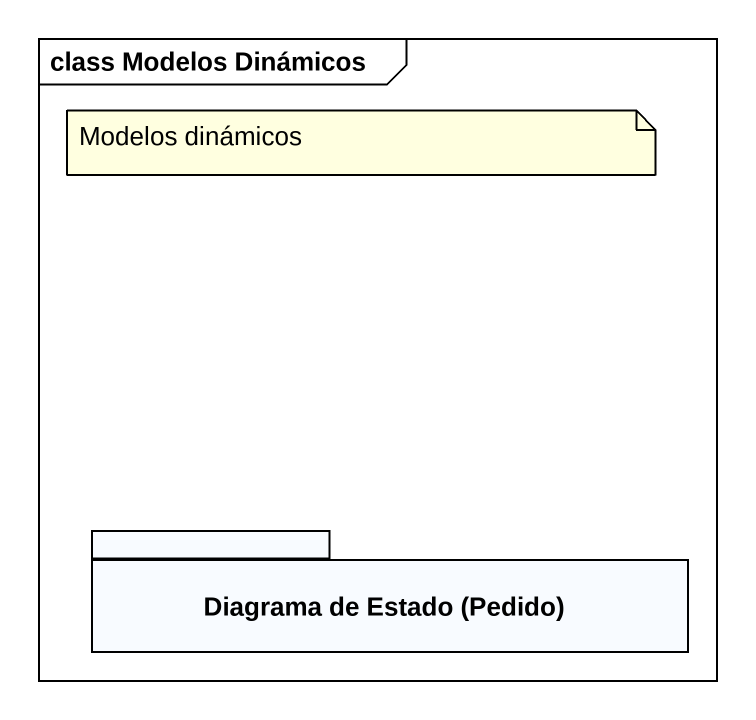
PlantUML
@startuml
mainframe class Modelos Dinámicos
package "Diagrama de Estado (Pedido)" as Diagrama_de_Estado_Pedido {
}
note as N1
  Modelos dinámicos
end note
@enduml
